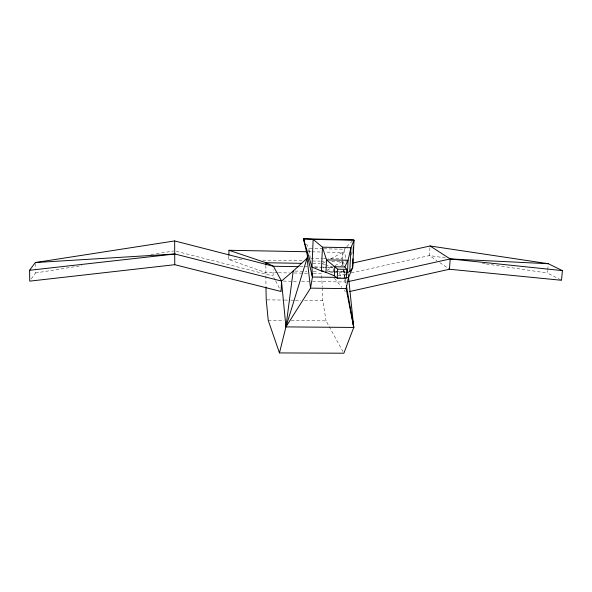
<?xml version="1.0" encoding="UTF-8"?>
<svg xmlns="http://www.w3.org/2000/svg" width="592" height="592" viewBox="0 0 592 592"><rect width="100%" height="100%" fill="white"/><g stroke="black" fill="none" stroke-linecap="round" stroke-linejoin="round"><path stroke-width="0.44" stroke-dasharray="2.96 2.22" d="M277.574 272.757L265.638 272.572L228.734 259.548L228.823 256.181M265.882 265.416L265.941 286.21M275.191 280.053L273.075 275.961L273.289 269.789M333.511 271.624L333.673 268.124M342.132 260.606L342.524 252.399L325.911 252.096M344.64 270.537L344.381 275.916L345.602 274.629M429.955 247.722L429.444 255.559L436.866 260.621M560.735 279.875L547.459 273.038L547.681 270.5M547.755 269.649L548.207 264.565M351.485 255.085L351.848 252.392M308.565 251.2L309.135 248.544L306.508 244.037M31.287 278.921L35.446 272.993L35.409 269.515M346.113 247.33L344.255 249.217L341.695 258.904L328.02 258.66M346.734 246.709L352.299 241.062M327.132 270.233L334.214 266.104M335.005 265.645L342.087 261.516L331.024 261.324M322.84 263.255L325.992 261.516M330.713 258.911L342.524 252.399M337.758 275.879L345.846 274.081M351.241 272.89L429.444 255.559L445.909 257.994M340.918 265.66L344.522 264.868M35.446 272.993L81.8 265.616M150.879 254.627L155.422 253.901M156.332 253.761L173.597 251.008M268.235 320.368L283.842 320.509M291.183 320.575L326.074 320.886L342.983 351.604M267.147 299.863L283.568 300.055M284.478 300.07L289.954 300.129M290.864 300.144L294.513 300.188M295.423 300.196L300.899 300.262M304.547 300.307L322.788 300.521L326.074 320.886M338.298 277.411L344.766 277.507M283.339 281.096L292.485 281.23M293.403 281.237L297.976 281.304M301.631 281.363L308.957 281.466M312.613 281.518L346.468 282.007L344.729 279.994M312.865 263.529L320.213 263.655M299.907 266.696L307.218 266.814M314.53 266.933L320.013 267.029M320.923 267.044L324.579 267.103M325.489 267.118L332.8 267.236M314.752 267.118L322.144 267.244M323.069 267.258L333.244 267.429M326.888 271.055L335.131 271.188M336.041 271.203L345.203 271.343M295.016 271.084L306.885 271.277M313.279 271.38L317.845 271.447M328.804 271.624L333.37 271.698M334.288 271.713L345.247 271.883M330.432 272.416L333.118 272.461M334.014 272.475L345.654 272.66M278.492 272.771L289.503 272.942M294.091 273.016L307.855 273.23M313.36 273.312L321.619 273.445L322.203 286.979M308.373 251.763L311.14 251.815M312.065 251.837L321.293 252.007M310.696 258.356L322.544 258.563M323.461 258.578L327.102 258.645M228.734 259.548L244.4 259.821M262.833 260.14L302.46 260.828M312.598 261.005L319.969 261.131M320.894 261.146L325.496 261.227M323.003 248.81L309.135 248.544L310.201 257.727M323.928 248.825L344.255 249.217L346.157 262.019M482.502 263.418L485.248 263.825M486.165 263.958L547.459 273.038M176.298 251.326L273.075 275.961M322.055 263.684L324.557 264.454M325.385 264.705L332.045 266.74M439.834 262.648L449.476 269.234M338.927 273.289L342.405 277.315M334.421 278.277L341.917 287.423M344.226 290.243L345.38 291.649M275.613 280.867L280.697 290.687M342.872 261.346L344.448 264.602M342.169 261.612L342.805 265.216M343.597 269.73L344.862 276.945M345.025 277.84L345.98 283.257M347.918 273.904L348.192 275.731M342.095 261.605L342.768 266.104M343.308 269.708L345.595 285.018M348.177 273.748L348.362 275.569M322.24 287.882L322.788 300.521M35.335 263.418L35.394 268.642"/><path stroke-width="0.89" d="M174.766 264.698L174.662 240.937L35.328 262.545L29.6 270.27L29.733 281.141L174.766 264.698L281.119 291.508L281.503 281.067L273.415 266.259L265.971 262.737L228.978 250.29L228.845 255.337M352.943 258.734L352.662 267.747L348.459 277.559L346.135 288.622L353.75 327.45L343.878 353.217L279.461 352.928L268.235 320.368L266.237 299.855L265.956 287.12M353.113 253.324L353.313 247.019M265.912 264.52L265.971 262.737L301.831 263.344M337.373 277.396L312.435 277.019L311.977 267.073L303.444 238.783L353.542 239.804L354.053 240.226L350.96 247.722L348.059 260.251L326.525 259.873L334.746 266.777L344.818 266.94L346.734 269.353L346.283 278.44L337.233 278.299L334.325 275.768L325.955 272.35L326.525 259.873L322.455 247.175L313.153 239.397L303.444 238.783L312.435 277.019L310.534 288.134L285.936 326.895L279.461 352.928M334.325 275.768L334.746 266.777L337.662 269.205L346.734 269.353M337.233 278.299L337.662 269.205M346.216 273.978L347.445 272.69L348.059 260.251L344.818 266.94M347.445 272.69L349.776 271.417L350.96 247.722L322.455 247.175L321.397 270.966L325.955 272.35M349.554 291.545L449.476 269.234L450.186 258.941L430.073 245.983L352.625 263.077M430.073 245.983L548.281 263.714L562.4 270.618L561.519 280.282L449.476 269.234M307.618 255.633L307.048 258.29L293.188 271.062L285.936 326.895L353.75 327.45L348.459 276.479M348.703 275.761L348.459 277.559L345.691 277.522M349.776 271.417L352.662 267.747L354.053 240.226L313.153 239.397L311.977 267.073L321.397 270.966L323.225 270.995M35.328 262.545L174.943 253.998L281.503 281.067L293.188 271.062M348.266 281.607L450.186 258.941L548.281 263.714M29.6 270.27L174.943 253.998M346.135 288.622L310.534 288.134L307.048 258.29L285.936 326.895L281.503 281.067M298.997 266.681L273.415 266.259L174.662 240.937M228.978 250.29L306.523 251.733M450.186 258.941L562.4 270.618M303.444 238.783L304.754 241.033M346.453 285.958L353.75 327.45L353.172 323.809M352.588 320.176L352.876 321.996M312.006 273.341L312.435 277.019"/></g></svg>
